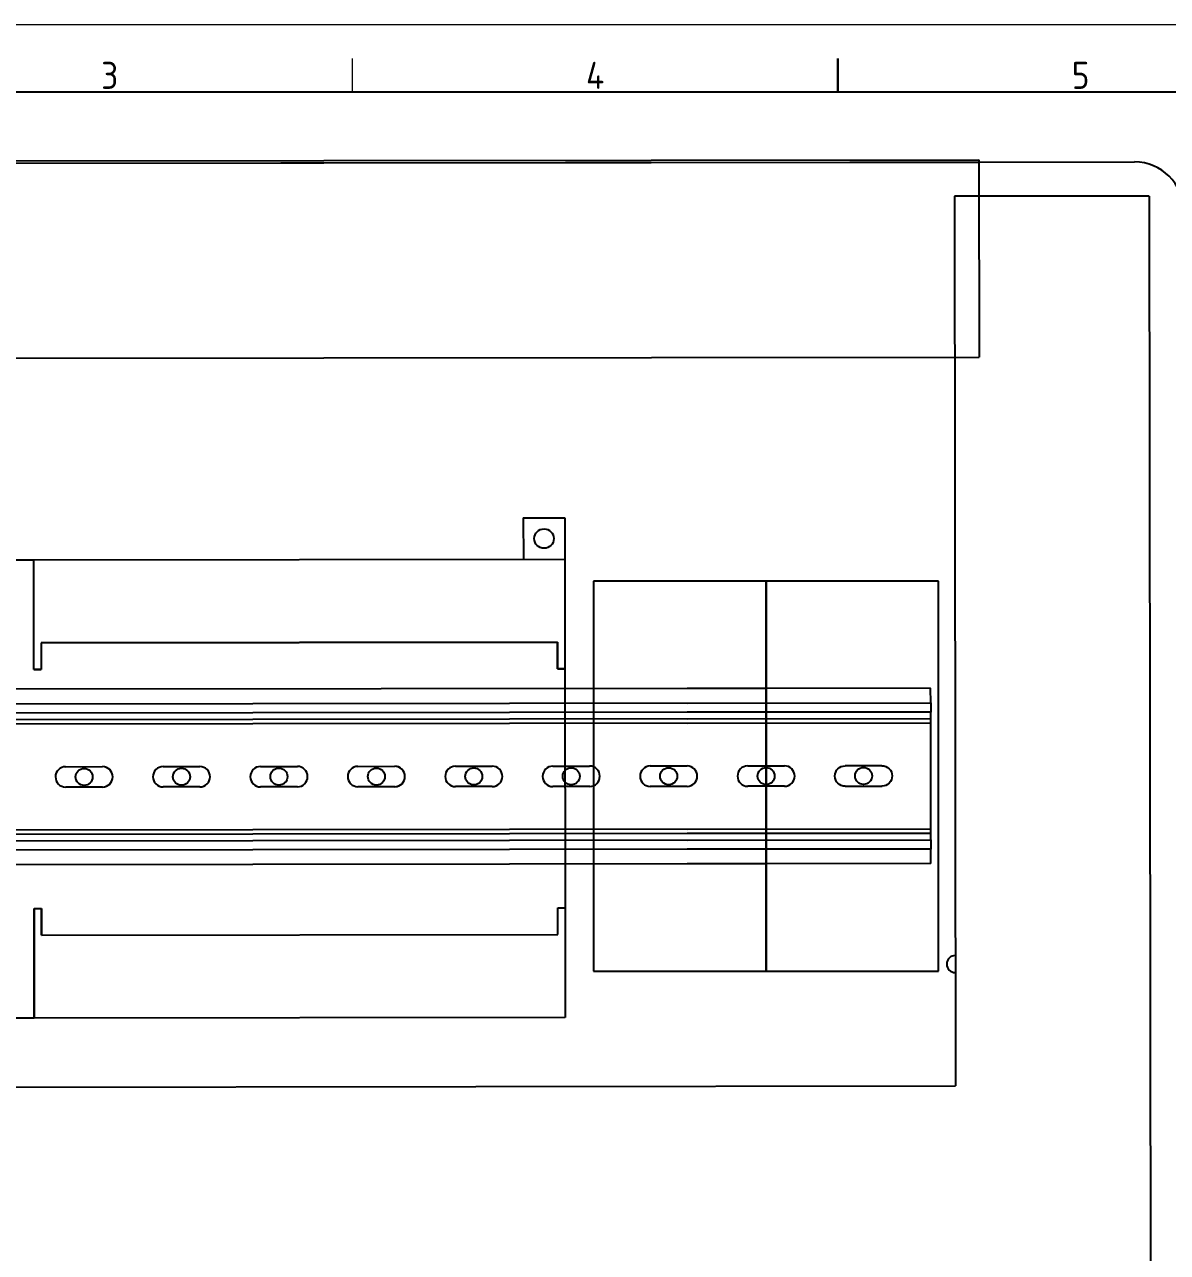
# Model space of a CAD drawing. Header units: millimetres. Extents: x -1494 to 5708, y 2764 to 5210.
# Drawn here: x 5291.2 to 5460.1, y 4766.6 to 4947.9 of the extents above; entities that cross this region are included whole.
import ezdxf
from ezdxf.enums import TextEntityAlignment as Align

# ---------------------------------------------------------------- set-up
doc = ezdxf.new("R2010")
doc.units = ezdxf.units.MM
doc.layers.add('5', color=7, linetype='Continuous', true_color=0xffffff)
doc.layers.add('AE_BOR', color=1, linetype='Continuous')
doc.layers.add('XREF', color=7, linetype='Continuous')
doc.styles.add('ACGBTS', font='ISOCP.SHX')

# ---------------------------------------------------------------- blocks, each defined once
blk = doc.blocks.new('Border')
blk.add_line((584, 410), (10, 410))
at = {"layer": 'AE_BOR', "color": 1, "lineweight": 15}
for p, q in [((0, 420), (594, 420)), ((225.25, 410), (225.25, 415))]:
    blk.add_line(p, q, dxfattribs=at)
at = {"layer": 'AE_BOR', "color": 1, "lineweight": 30}
blk.add_line((297, 410), (297, 415), dxfattribs=at)
at = {"layer": 'AE_BOR', "color": 1, "lineweight": 15, "style": 'ACGBTS'}
for s, p in [('3', (189.375, 412.5)), ('4', (261.125, 412.5)), ('5', (332.875, 412.5))]:
    blk.add_text(s, height=4, dxfattribs=at).set_placement(p, align=Align.MIDDLE)

msp = doc.modelspace()

# ---------------------------------------------------------------- linework, layer by layer
for p, q in [((5400.78, 4865.73), (5375.29, 4865.73)), ((5375.29, 4865.73), (5375.29, 4808.13)), ((5426.27, 4865.73), (5400.78, 4865.73)), ((5400.78, 4865.73), (5400.78, 4808.13)), ((5400.78, 4808.13), (5400.78, 4865.73)), ((5426.27, 4808.13), (5426.27, 4865.73)), ((5375.29, 4808.13), (5400.78, 4808.13)), ((5400.78, 4808.13), (5426.27, 4808.13))]:
    msp.add_line(p, q)
at = {"layer": '5', "color": 11}
msp.add_line((5140.61, 4927.28), (5455.25, 4927.64), dxfattribs=at)
at = {"layer": '5', "color": 252}
for p, q in [((5158.61, 4927.66), (5432.21, 4927.97)), ((5158.61, 4927.3), (5432.21, 4927.61)), ((5432.21, 4927.97), (5432.21, 4927.61)), ((5432.21, 4927.61), (5432.25, 4898.81)), ((5457.42, 4922.6), (5428.62, 4922.57)), ((5428.62, 4922.57), (5428.77, 4791.17)), ((5457.42, 4922.6), (5457.74, 4646.12)), ((5158.65, 4898.5), (5432.25, 4898.81)), ((5364.9, 4875.07), (5364.91, 4868.95)), ((5364.9, 4875.07), (5371.02, 4875.07)), ((5371.02, 4875.07), (5371.03, 4868.95)), ((5270.95, 4868.84), (5292.55, 4868.86)), ((5292.56, 4852.66), (5292.55, 4868.86)), ((5293.64, 4856.62), (5369.96, 4856.71)), ((5293.64, 4856.62), (5293.64, 4852.66)), ((5369.96, 4856.71), (5369.96, 4852.75)), ((5292.56, 4852.66), (5293.64, 4852.66)), ((5369.96, 4852.75), (5371.04, 4852.75)), ((5371.04, 4852.75), (5371.08, 4817.47)), ((5400.78, 4849.89), (5175.98, 4849.63)), ((5425.1, 4849.92), (5389.1, 4849.88)), ((5425.11, 4847.76), (5425.1, 4849.92)), ((5389.1, 4847.72), (5425.11, 4847.76)), ((5425.11, 4847.76), (5425.11, 4846.39)), ((5175.99, 4847.47), (5400.78, 4847.73)), ((5400.78, 4846.36), (5175.99, 4846.11)), ((5425.11, 4846.39), (5389.11, 4846.35)), ((5425.11, 4845.44), (5425.11, 4846.39)), ((5175.99, 4845.16), (5400.78, 4845.42)), ((5400.78, 4844.73), (5175.99, 4844.48)), ((5389.11, 4845.4), (5425.11, 4845.44)), ((5425.11, 4844.76), (5389.11, 4844.72)), ((5425.11, 4844.76), (5425.11, 4845.44)), ((5425.13, 4829.15), (5425.11, 4844.76)), ((5297.26, 4838.32), (5302.7, 4838.33)), ((5311.66, 4838.34), (5317.1, 4838.35)), ((5326.06, 4838.36), (5331.5, 4838.36)), ((5340.46, 4838.37), (5345.9, 4838.38)), ((5340.46, 4838.37), (5345.9, 4838.38)), ((5340.46, 4838.37), (5345.9, 4838.38)), ((5354.86, 4838.39), (5360.3, 4838.4)), ((5369.26, 4838.41), (5374.7, 4838.41)), ((5383.66, 4838.42), (5389.1, 4838.43)), ((5398.06, 4838.44), (5403.5, 4838.45)), ((5398.06, 4838.44), (5403.5, 4838.45)), ((5417.9, 4838.46), (5412.46, 4838.46)), ((5302.71, 4835.31), (5297.26, 4835.3)), ((5317.11, 4835.32), (5311.66, 4835.32)), ((5331.51, 4835.34), (5326.06, 4835.33)), ((5345.91, 4835.36), (5340.46, 4835.35)), ((5345.91, 4835.36), (5340.46, 4835.35)), ((5345.91, 4835.36), (5340.46, 4835.35)), ((5360.31, 4835.37), (5354.86, 4835.37)), ((5374.71, 4835.39), (5369.26, 4835.38)), ((5389.11, 4835.4), (5383.66, 4835.4)), ((5403.51, 4835.42), (5398.06, 4835.42)), ((5403.51, 4835.42), (5398.06, 4835.42)), ((5412.46, 4835.43), (5417.91, 4835.44)), ((5176.01, 4828.87), (5400.78, 4829.13)), ((5400.78, 4828.44), (5176.01, 4828.19)), ((5389.13, 4829.11), (5425.13, 4829.15)), ((5425.13, 4828.47), (5389.13, 4828.43)), ((5425.13, 4828.47), (5425.13, 4829.15)), ((5425.13, 4827.52), (5425.13, 4828.47)), ((5176.01, 4827.24), (5400.78, 4827.5)), ((5400.78, 4826.13), (5176.01, 4825.87)), ((5389.13, 4827.48), (5425.13, 4827.52)), ((5425.13, 4826.16), (5389.13, 4826.12)), ((5425.13, 4827.52), (5425.13, 4826.16)), ((5425.13, 4824), (5425.13, 4826.16)), ((5400.78, 4823.97), (5176.01, 4823.71)), ((5425.13, 4824), (5389.13, 4823.96)), ((5292.6, 4817.38), (5292.62, 4801.18)), ((5292.6, 4817.38), (5293.68, 4817.38)), ((5293.69, 4813.42), (5293.68, 4817.38)), ((5370.01, 4813.51), (5370, 4817.47)), ((5370, 4817.47), (5371.08, 4817.47)), ((5293.69, 4813.42), (5370.01, 4813.51)), ((5292.62, 4801.18), (5271.02, 4801.16)), ((5133.74, 4790.83), (5428.77, 4791.17))]:
    msp.add_line(p, q, dxfattribs=at)
at = {"layer": '5', "color": 160}
for p, q in [((5292.55, 4868.86), (5371.03, 4868.95)), ((5292.56, 4852.66), (5292.55, 4868.86)), ((5371.03, 4868.95), (5371.04, 4852.75)), ((5369.96, 4856.71), (5293.64, 4856.62)), ((5293.64, 4856.62), (5293.64, 4852.66)), ((5369.96, 4852.75), (5369.96, 4856.71)), ((5293.64, 4852.66), (5292.56, 4852.66)), ((5371.04, 4852.75), (5369.96, 4852.75)), ((5292.6, 4817.38), (5293.68, 4817.38)), ((5292.62, 4801.18), (5292.6, 4817.38)), ((5293.68, 4817.38), (5293.69, 4813.42)), ((5370, 4817.47), (5371.08, 4817.47)), ((5370.01, 4813.51), (5370, 4817.47)), ((5371.08, 4817.47), (5371.1, 4801.27)), ((5293.69, 4813.42), (5370.01, 4813.51)), ((5371.1, 4801.27), (5292.62, 4801.18))]:
    msp.add_line(p, q, dxfattribs=at)
at = {"layer": '5', "color": 252}
msp.add_circle((5367.96, 4872.01), 1.44, dxfattribs=at)
at = {"layer": '5', "color": 11}
for centre in [(5299.98, 4836.81), (5314.38, 4836.83), (5328.78, 4836.85), (5343.18, 4836.86), (5343.18, 4836.86), (5343.18, 4836.86), (5357.58, 4836.88), (5371.98, 4836.9), (5386.38, 4836.91), (5400.78, 4836.93), (5400.78, 4836.93), (5415.18, 4836.95)]:
    msp.add_circle(centre, 1.26, dxfattribs=at)
for centre, radius, start, end in [((5455.26, 4920.44), 7.2, 0.0657, 90.0657), ((5428.75, 4809.17), 1.26, 90.0657, 270.0657)]:
    msp.add_arc(centre, radius, start, end, dxfattribs=at)
at = {"layer": '5', "color": 252}
for centre, start, end in [((5297.26, 4836.81), 90.0657, 270.0657), ((5302.7, 4836.82), 270.0657, 90.0657), ((5311.66, 4836.83), 90.0657, 270.0657), ((5317.1, 4836.83), 270.0657, 90.0657), ((5326.06, 4836.84), 90.0657, 270.0657), ((5331.5, 4836.85), 270.0657, 90.0657), ((5340.46, 4836.86), 90.0657, 270.0657), ((5340.46, 4836.86), 90.0657, 270.0657), ((5340.46, 4836.86), 90.0657, 270.0657), ((5345.9, 4836.87), 270.0657, 90.0657), ((5345.9, 4836.87), 61.0041, 90.0657), ((5345.9, 4836.87), 270.0657, 90.0657), ((5354.86, 4836.88), 90.0657, 270.0657), ((5360.3, 4836.88), 270.0657, 90.0657), ((5369.26, 4836.89), 90.0657, 270.0657), ((5374.7, 4836.9), 270.0657, 90.0657), ((5383.66, 4836.91), 90.0657, 270.0657), ((5389.1, 4836.92), 270.0657, 90.0657), ((5389.1, 4836.92), 270.0657, 90.0657), ((5398.06, 4836.93), 90.0657, 270.0657), ((5398.06, 4836.93), 90.0657, 270.0657), ((5403.5, 4836.93), 270.0657, 90.0657), ((5403.5, 4836.93), 270.0657, 90.0657), ((5345.9, 4836.87), 270.0657, 299.1273)]:
    msp.add_arc(centre, 1.51, start, end, dxfattribs=at)
at = {"layer": '5', "color": 252, "extrusion": (0, 0, -1)}
for centre, start, end in [((-5412.46, 4836.94), 269.9343, 89.9343), ((-5417.9, 4836.95), 89.9343, 269.9343)]:
    msp.add_arc(centre, 1.51, start, end, dxfattribs=at)

# ---------------------------------------------------------------- block references
at = {"layer": 'XREF'}
msp.add_blockref('Border', (5114.39, 4527.93), dxfattribs=at)

doc.saveas('drawing.dxf')
